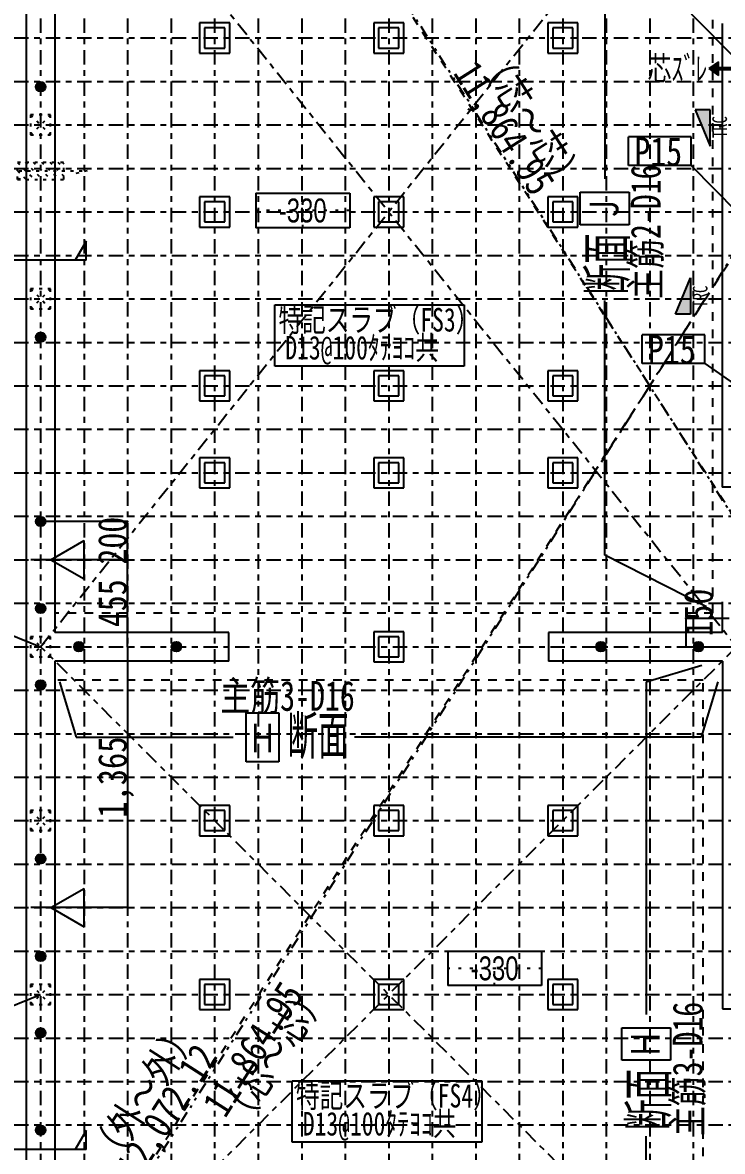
# Model space of a CAD drawing. Header units: millimetres. Extents: x 2414 to 2906, y 1861 to 2205.
# Drawn here: x 2522.6 to 2595.8, y 1960 to 2078.2 of the extents above; entities that cross this region are included whole.
import ezdxf
from ezdxf.enums import TextEntityAlignment as Align

# ---------------------------------------------------------------- set-up
doc = ezdxf.new("R2010")
doc.units = ezdxf.units.MM
for name, pattern in [('jw-line02', [1.2, 0.3, -0.6, 0.3]), ('jw-line03', [9, 0.9, -0.9, 0.9, -0.9, 0.9, -0.9, 0.9, -0.9, 0.9, -0.9]), ('jw-line05', [4.8, 1.5, -0.6, 0.6, -0.6, 1.5]), ('jw-line07', [4.8, 1.2, -0.6, 0.3, -0.6, 0.3, -0.6, 1.2]), ('jw-line09', [1.2, 0.3, -0.9]), ('jw-lineS01', [0])]:
    doc.linetypes.add(name, pattern=pattern)
for name, color, linetype in [('8-0', 7, 'Continuous'), ('8-1', 7, 'Continuous'), ('8-2', 7, 'Continuous'), ('8-3', 7, 'Continuous'), ('8-4', 7, 'Continuous'), ('8-6', 7, 'Continuous'), ('8-9', 7, 'Continuous'), ('8-A', 7, 'Continuous'), ('8-C', 7, 'Continuous'), ('8-D', 7, 'Continuous'), ('8-F', 7, 'Continuous'), ('F-4', 7, 'Continuous')]:
    doc.layers.add(name, color=color, linetype=linetype)
doc.styles.add('HGｺﾞｼｯｸM', font='', dxfattribs={"height": 0.2})
doc.styles.add('ＭＳ ゴシック', font='', dxfattribs={"height": 0.2})
doc.styles.get('HGｺﾞｼｯｸM').set_extended_font_data('HGｺﾞｼｯｸM')
doc.styles.get('ＭＳ ゴシック').set_extended_font_data('MS Gothic')

# ---------------------------------------------------------------- blocks, each defined once
blk = doc.blocks.new('120501@@SfigorgFlag@@4')
at = {"layer": '8-0', "color": 2, "linetype": 'jw-line02'}
for p, q in [((-0.02, 5.03), (0.43, 3.35)), ((-0.02, 5.03), (-0.02, -4.79)), ((-0.93, 2.48), (-0.93, -2.37)), ((-0.93, 2.48), (0.89, 2.48)), ((-0.8, 2.48), (-0.93, 1.75)), ((0.83, 2.48), (-0.93, 0.72)), ((-0.03, 2.48), (-0.93, 1.58)), ((0.89, 2.48), (0.89, -2.37)), ((0.89, 1.69), (-0.93, -0.13)), ((0.89, 0.83), (-0.93, -0.99)), ((0.89, -0.03), (-0.93, -1.85)), ((0.89, -0.89), (-0.58, -2.37)), ((0.89, -1.75), (0.28, -2.37)), ((0.89, -2.18), (0.71, -2.37)), ((-0.93, -2.37), (0.89, -2.37)), ((-0.02, -4.79), (-0.39, -3.39))]:
    blk.add_line(p, q, dxfattribs=at)

msp = doc.modelspace()

# ---------------------------------------------------------------- linework, layer by layer
at = {"layer": '8-0', "color": 7, "linetype": 'jw-line03'}
for p, q in [((2523.03, 1938.55), (2653.43, 2141.75)), ((2653.43, 1938.55), (2523.03, 2141.75))]:
    msp.add_line(p, q, dxfattribs=at)
at = {"layer": '8-0', "color": 7, "linetype": 'jw-line07'}
for p, q in [((2651.93, 1940.05), (2524.53, 2140.25)), ((2651.93, 2140.25), (2524.53, 1940.05))]:
    msp.add_line(p, q, dxfattribs=at)
at = {"layer": '8-0', "color": 7, "linetype": 'jw-line05'}
for p, q in [((2524.53, 2103.85), (2597.33, 2012.85)), ((2524.53, 2012.85), (2597.33, 2103.85)), ((2597.33, 2012.85), (2524.53, 1940.05)), ((2597.33, 1940.05), (2524.53, 2012.85))]:
    msp.add_line(p, q, dxfattribs=at)
at = {"layer": '8-0', "color": 212, "linetype": 'Continuous'}
msp.add_line((2598.81, 2029.55), (2595.81, 2029.55), dxfattribs=at)
at = {"layer": '8-0', "color": 4, "linetype": 'Continuous'}
for p, q in [((2533.63, 2025.95), (2525.03, 2025.95)), ((2533.63, 2021.95), (2533.63, 2025.95)), ((2533.63, 2021.95), (2525.03, 2021.95)), ((2533.63, 2012.85), (2533.63, 2021.95)), ((2592, 2015.85), (2592, 2012.85)), ((2533.63, 2012.85), (2533.63, 1985.55)), ((2533.63, 1985.55), (2525.03, 1985.55))]:
    msp.add_line(p, q, dxfattribs=at)
at = {"layer": '8-0', "color": 7, "linetype": 'Continuous'}
for p in [(2533.63, 2025.95), (2533.63, 2021.95), (2592, 2015.85), (2533.63, 2012.85), (2533.63, 2012.85), (2592, 2012.85), (2592, 2012.85), (2533.63, 1985.55)]:
    msp.add_point(p, dxfattribs=at)
at = {"layer": '8-2', "color": 1, "linetype": 'Continuous'}
for p, q in [((2592.56, 2079.09), (2597.33, 2074.25)), ((2592.56, 2066.19), (2586.02, 2066.19)), ((2586.02, 2063.19), (2586.02, 2066.19)), ((2592.56, 2063.19), (2592.56, 2066.19)), ((2592.56, 2063.19), (2597.33, 2058.35)), ((2587.44, 2042.47), (2587.44, 2045.47)), ((2593.98, 2045.47), (2587.44, 2045.47)), ((2593.98, 2042.47), (2593.98, 2045.47)), ((2593.98, 2042.47), (2597.33, 2040.15)), ((2519.56, 2014.85), (2524.53, 2012.85)), ((2519.56, 1974.44), (2524.53, 1976.45))]:
    msp.add_line(p, q, dxfattribs=at)
at = {"layer": '8-2', "color": 1, "linetype": 'jw-lineS01'}
for p, q in [((2592.56, 2063.19), (2586.02, 2063.19)), ((2593.98, 2042.47), (2587.44, 2042.47))]:
    msp.add_line(p, q, dxfattribs=at)
at = {"layer": '8-2', "color": 3, "linetype": 'Continuous'}
for p, q in [((2525.6, 2021.95), (2529.07, 2023.95)), ((2529.07, 2019.95), (2529.07, 2023.95)), ((2525.6, 2021.95), (2529.07, 2019.95)), ((2525.6, 1985.55), (2529.07, 1987.55)), ((2529.07, 1983.55), (2529.07, 1987.55)), ((2525.6, 1985.55), (2529.07, 1983.55))]:
    msp.add_line(p, q, dxfattribs=at)
at = {"layer": '8-2', "color": 212, "linetype": 'Continuous'}
for p, q in [((2529.07, 2021.95), (2523.5, 2021.95)), ((2529.07, 1985.55), (2523.5, 1985.55))]:
    msp.add_line(p, q, dxfattribs=at)
at = {"layer": '8-3', "color": 2, "linetype": 'jw-line02'}
for p, q in [((2525.58, 2068.5), (2523.48, 2068.5)), ((2523.48, 2068.5), (2523.48, 2066.4)), ((2523.48, 2066.4), (2525.58, 2068.5)), ((2523.48, 2068.5), (2525.58, 2066.4)), ((2525.58, 2066.4), (2525.58, 2068.5)), ((2523.48, 2066.4), (2525.58, 2066.4)), ((2525.58, 2050.3), (2523.48, 2050.3)), ((2523.48, 2050.3), (2523.48, 2048.2)), ((2523.48, 2048.2), (2525.58, 2050.3)), ((2523.48, 2050.3), (2525.58, 2048.2)), ((2525.58, 2048.2), (2525.58, 2050.3)), ((2523.48, 2048.2), (2525.58, 2048.2)), ((2525.58, 2013.9), (2523.48, 2013.9)), ((2523.48, 2013.9), (2523.48, 2011.8)), ((2523.48, 2011.8), (2525.58, 2013.9)), ((2523.48, 2013.9), (2525.58, 2011.8)), ((2525.58, 2011.8), (2525.58, 2013.9)), ((2523.48, 2011.8), (2525.58, 2011.8)), ((2525.58, 1995.7), (2523.48, 1995.7)), ((2523.48, 1995.7), (2523.48, 1993.6)), ((2523.48, 1993.6), (2525.58, 1995.7)), ((2523.48, 1995.7), (2525.58, 1993.6)), ((2525.58, 1993.6), (2525.58, 1995.7)), ((2523.48, 1993.6), (2525.58, 1993.6)), ((2525.58, 1977.5), (2523.48, 1977.5)), ((2523.48, 1977.5), (2523.48, 1975.4)), ((2523.48, 1975.4), (2525.58, 1977.5)), ((2523.48, 1977.5), (2525.58, 1975.4)), ((2525.58, 1975.4), (2525.58, 1977.5)), ((2523.48, 1975.4), (2525.58, 1975.4))]:
    msp.add_line(p, q, dxfattribs=at)
at = {"layer": '8-3', "color": 3, "linetype": 'Continuous'}
for p, q in [((2547.03, 2060.3), (2556.86, 2060.3)), ((2547.03, 2060.3), (2547.03, 2056.7)), ((2547.03, 2060.3), (2556.86, 2060.3)), ((2547.03, 2060.3), (2547.03, 2056.7)), ((2547.03, 2060.3), (2556.86, 2060.3)), ((2547.03, 2060.3), (2547.03, 2056.7)), ((2547.03, 2060.3), (2556.86, 2060.3)), ((2547.03, 2060.3), (2547.03, 2056.7)), ((2556.86, 2060.3), (2556.86, 2056.7)), ((2556.86, 2060.3), (2556.86, 2056.7)), ((2556.86, 2060.3), (2556.86, 2056.7)), ((2556.86, 2060.3), (2556.86, 2056.7)), ((2556.86, 2056.7), (2547.03, 2056.7)), ((2556.86, 2056.7), (2547.03, 2056.7)), ((2556.86, 2056.7), (2547.03, 2056.7)), ((2556.86, 2056.7), (2547.03, 2056.7)), ((2567.1, 1980.99), (2576.92, 1980.99)), ((2567.1, 1980.99), (2567.1, 1977.38)), ((2567.1, 1980.99), (2576.92, 1980.99)), ((2567.1, 1980.99), (2567.1, 1977.38)), ((2567.1, 1980.99), (2576.92, 1980.99)), ((2567.1, 1980.99), (2567.1, 1977.38)), ((2567.1, 1980.99), (2576.92, 1980.99)), ((2567.1, 1980.99), (2567.1, 1977.38)), ((2576.92, 1980.99), (2576.92, 1977.38)), ((2576.92, 1980.99), (2576.92, 1977.38)), ((2576.92, 1980.99), (2576.92, 1977.38)), ((2576.92, 1980.99), (2576.92, 1977.38)), ((2576.92, 1977.38), (2567.1, 1977.38)), ((2576.92, 1977.38), (2567.1, 1977.38)), ((2576.92, 1977.38), (2567.1, 1977.38)), ((2576.92, 1977.38), (2567.1, 1977.38))]:
    msp.add_line(p, q, dxfattribs=at)
at = {"layer": '8-3', "color": 3, "linetype": 'jw-line09'}
for p, q in [((2551.94, 2056.7), (2551.94, 2060.3)), ((2551.94, 2056.7), (2551.94, 2060.3)), ((2551.94, 2056.7), (2551.94, 2060.3)), ((2551.94, 2056.7), (2551.94, 2060.3)), ((2556.86, 2058.5), (2547.03, 2058.5)), ((2556.86, 2058.5), (2547.03, 2058.5)), ((2556.86, 2058.5), (2547.03, 2058.5)), ((2556.86, 2058.5), (2547.03, 2058.5)), ((2572.01, 1977.38), (2572.01, 1980.99)), ((2572.01, 1977.38), (2572.01, 1980.99)), ((2572.01, 1977.38), (2572.01, 1980.99)), ((2572.01, 1977.38), (2572.01, 1980.99)), ((2576.92, 1979.19), (2567.1, 1979.19)), ((2576.92, 1979.19), (2567.1, 1979.19)), ((2576.92, 1979.19), (2567.1, 1979.19)), ((2576.92, 1979.19), (2567.1, 1979.19))]:
    msp.add_line(p, q, dxfattribs=at)
at = {"layer": '8-4', "color": 212, "linetype": 'Continuous'}
for p, q in [((2523.03, 2141.75), (2523.03, 1938.55)), ((2526.03, 2102.35), (2526.03, 2014.35)), ((2595.83, 2029.55), (2595.83, 2078.05)), ((2595.83, 2014.35), (2595.83, 2017.55)), ((2544.23, 2014.35), (2526.03, 2014.35)), ((2544.23, 2011.35), (2544.23, 2014.35)), ((2595.83, 2014.35), (2577.63, 2014.35)), ((2577.63, 2014.35), (2577.63, 2011.35)), ((2544.23, 2011.35), (2526.03, 2011.35)), ((2526.03, 2011.35), (2526.03, 1943.55)), ((2595.83, 2011.35), (2577.63, 2011.35)), ((2595.83, 2011.35), (2595.83, 1974.95)), ((2595.83, 1974.95), (2598.83, 1974.95))]:
    msp.add_line(p, q, dxfattribs=at)
at = {"layer": '8-4', "color": 212, "linetype": 'jw-line03'}
for p, q in [((2594.83, 2016.35), (2594.83, 2101.35)), ((2594.83, 2016.35), (2526.03, 2016.35)), ((2593.83, 2009.35), (2526.03, 2009.35)), ((2593.83, 1941.55), (2593.83, 2009.35))]:
    msp.add_line(p, q, dxfattribs=at)
at = {"layer": '8-4', "color": 14, "linetype": 'Continuous'}
for p, q in [((2595.42, 2074.06), (2594.42, 2073.34)), ((2594.42, 2073.34), (2595.42, 2072.62)), ((2595.42, 2073.44), (2595.42, 2074.06)), ((2597.49, 2073.44), (2595.42, 2073.44)), ((2595.42, 2072.62), (2595.42, 2073.24)), ((2595.42, 2073.24), (2597.49, 2073.24))]:
    msp.add_line(p, q, dxfattribs=at)
at = {"layer": '8-4', "color": 7, "linetype": 'Continuous'}
msp.add_point((2592.04, 2012.85), dxfattribs=at)
msp.add_point((2592.04, 2012.85), dxfattribs=at)
at = {"layer": '8-4', "color": 14, "linetype": 'Continuous', "true_color": 0xaa0000}
for points in [[(2595.42, 2073.44), (2595.42, 2074.06), (2594.42, 2073.34)], [(2595.42, 2073.44), (2594.42, 2073.34), (2595.42, 2072.62)]]:
    msp.add_solid(points, dxfattribs=at)
at = {"layer": '8-6', "color": 7, "linetype": 'Continuous'}
for p, q in [((2583.52, 2088.53), (2583.52, 2061.8)), ((2583.52, 2022.42), (2583.52, 2049.08)), ((2594.17, 2017.04), (2583.52, 2022.42)), ((2593.67, 2010.88), (2587.85, 2009.14)), ((2526.5, 2009.19), (2528.24, 2003.37)), ((2587.85, 2009.14), (2587.85, 1974.36)), ((2595.37, 2009.19), (2593.62, 2003.37)), ((2528.24, 2003.37), (2544.65, 2003.37)), ((2593.62, 2003.37), (2557.37, 2003.37)), ((2587.85, 1945.9), (2587.85, 1961.64))]:
    msp.add_line(p, q, dxfattribs=at)
at = {"layer": '8-9', "color": 4, "linetype": 'jw-line05'}
for p, q in [((2524.53, 2157.79), (2524.53, 1920.18)), ((2542.73, 2157.79), (2542.73, 1920.18)), ((2560.93, 2157.79), (2560.93, 1920.18)), ((2579.13, 2157.79), (2579.13, 1920.18)), ((2501.96, 2067.45), (2716.59, 2067.45)), ((2501.96, 2049.25), (2716.59, 2049.25)), ((2501.96, 2031.05), (2716.59, 2031.05)), ((2501.96, 2012.85), (2716.59, 2012.85)), ((2592.34, 2008.3), (2716.59, 2008.3)), ((2501.96, 1994.65), (2716.59, 1994.65)), ((2501.96, 1994.65), (2716.59, 1994.65)), ((2501.96, 1976.45), (2716.59, 1976.45))]:
    msp.add_line(p, q, dxfattribs=at)
at = {"layer": '8-9', "color": 8, "linetype": 'jw-line05'}
for p, q in [((2529.08, 2157.79), (2529.08, 1920.18)), ((2533.63, 2157.79), (2533.63, 1920.18)), ((2538.18, 2157.79), (2538.18, 1920.18)), ((2547.28, 2157.79), (2547.28, 1920.18)), ((2551.83, 2157.79), (2551.83, 1920.18)), ((2556.38, 2157.79), (2556.38, 1920.18)), ((2565.48, 2157.79), (2565.48, 1920.18)), ((2570.03, 2157.79), (2570.03, 1920.18)), ((2574.58, 2157.79), (2574.58, 1920.18)), ((2583.68, 2157.79), (2583.68, 1920.18)), ((2588.23, 2157.79), (2588.23, 1920.18)), ((2592.78, 2157.79), (2592.78, 1920.18)), ((2501.96, 2076.55), (2716.59, 2076.55)), ((2501.96, 2072), (2716.59, 2072)), ((2501.96, 2062.9), (2716.59, 2062.9)), ((2501.96, 2058.35), (2716.59, 2058.35)), ((2501.96, 2053.8), (2716.59, 2053.8)), ((2501.96, 2044.7), (2716.59, 2044.7)), ((2501.96, 2040.15), (2716.59, 2040.15)), ((2501.96, 2035.6), (2716.59, 2035.6)), ((2501.96, 2026.5), (2716.59, 2026.5)), ((2501.96, 2021.95), (2716.59, 2021.95)), ((2501.96, 2017.4), (2716.59, 2017.4)), ((2501.96, 2008.3), (2716.59, 2008.3)), ((2501.96, 2003.75), (2716.59, 2003.75)), ((2501.96, 1999.2), (2716.59, 1999.2)), ((2501.96, 1990.1), (2716.59, 1990.1)), ((2501.96, 1985.55), (2716.59, 1985.55)), ((2501.96, 1981), (2716.59, 1981)), ((2501.96, 1971.9), (2716.59, 1971.9)), ((2501.96, 1967.35), (2716.59, 1967.35)), ((2501.96, 1962.8), (2716.59, 1962.8))]:
    msp.add_line(p, q, dxfattribs=at)
at = {"layer": '8-C', "color": 7, "linetype": 'Continuous'}
for p, q in [((2580.97, 2060.41), (2586.07, 2060.41)), ((2580.97, 2057.01), (2580.97, 2060.41)), ((2586.07, 2060.41), (2586.07, 2057.01)), ((2586.07, 2057.01), (2580.97, 2057.01)), ((2549.03, 2042.2), (2549.03, 2048.63)), ((2549.03, 2048.63), (2568.84, 2048.63)), ((2568.84, 2048.63), (2568.84, 2042.2)), ((2568.84, 2042.2), (2549.03, 2042.2)), ((2546.04, 2005.92), (2549.44, 2005.92)), ((2546.04, 2000.82), (2546.04, 2005.92)), ((2549.44, 2005.92), (2549.44, 2000.82)), ((2549.44, 2000.82), (2546.04, 2000.82)), ((2585.3, 1972.98), (2590.4, 1972.98)), ((2585.3, 1969.58), (2585.3, 1972.98)), ((2590.4, 1972.98), (2590.4, 1969.58)), ((2590.4, 1969.58), (2585.3, 1969.58)), ((2550.85, 1961), (2550.85, 1967.43)), ((2550.85, 1967.43), (2570.66, 1967.43)), ((2570.66, 1967.43), (2570.66, 1961)), ((2570.66, 1961), (2550.85, 1961))]:
    msp.add_line(p, q, dxfattribs=at)
at = {"layer": '8-C', "color": 3, "linetype": 'Continuous'}
for p, q in [((2529.28, 2055.29), (2528.13, 2053.29)), ((2529.28, 2053.29), (2529.28, 2055.29)), ((2529.28, 2053.29), (2519.78, 2053.29)), ((2529.28, 1962.24), (2528.13, 1960.24)), ((2529.28, 1960.24), (2529.28, 1962.24)), ((2529.28, 1960.24), (2519.78, 1960.24))]:
    msp.add_line(p, q, dxfattribs=at)
at = {"layer": '8-D', "color": 7, "linetype": 'Continuous'}
for p, q in [((2544.31, 2078.12), (2541.16, 2078.12)), ((2541.16, 2078.12), (2541.16, 2074.97)), ((2544.31, 2074.97), (2544.31, 2078.12)), ((2562.51, 2078.12), (2559.36, 2078.12)), ((2559.36, 2078.12), (2559.36, 2074.97)), ((2562.51, 2074.97), (2562.51, 2078.12)), ((2580.71, 2078.12), (2577.56, 2078.12)), ((2577.56, 2078.12), (2577.56, 2074.97)), ((2580.71, 2074.97), (2580.71, 2078.12)), ((2543.78, 2077.6), (2541.68, 2077.6)), ((2541.68, 2077.6), (2541.68, 2075.5)), ((2543.78, 2075.5), (2543.78, 2077.6)), ((2561.98, 2077.6), (2559.88, 2077.6)), ((2559.88, 2077.6), (2559.88, 2075.5)), ((2561.98, 2075.5), (2561.98, 2077.6)), ((2580.18, 2077.6), (2578.08, 2077.6)), ((2578.08, 2077.6), (2578.08, 2075.5)), ((2580.18, 2075.5), (2580.18, 2077.6)), ((2541.16, 2074.97), (2544.31, 2074.97)), ((2541.68, 2075.5), (2543.78, 2075.5)), ((2559.36, 2074.97), (2562.51, 2074.97)), ((2559.88, 2075.5), (2561.98, 2075.5)), ((2577.56, 2074.97), (2580.71, 2074.97)), ((2578.08, 2075.5), (2580.18, 2075.5)), ((2544.31, 2059.92), (2541.16, 2059.92)), ((2541.16, 2059.92), (2541.16, 2056.77)), ((2543.78, 2059.4), (2541.68, 2059.4)), ((2541.68, 2059.4), (2541.68, 2057.3)), ((2543.78, 2057.3), (2543.78, 2059.4)), ((2544.31, 2056.77), (2544.31, 2059.92)), ((2562.51, 2059.92), (2559.36, 2059.92)), ((2559.36, 2059.92), (2559.36, 2056.77)), ((2561.98, 2059.4), (2559.88, 2059.4)), ((2559.88, 2059.4), (2559.88, 2057.3)), ((2561.98, 2057.3), (2561.98, 2059.4)), ((2562.51, 2056.77), (2562.51, 2059.92)), ((2580.71, 2059.92), (2577.56, 2059.92)), ((2577.56, 2059.92), (2577.56, 2056.77)), ((2580.18, 2059.4), (2578.08, 2059.4)), ((2578.08, 2059.4), (2578.08, 2057.3)), ((2580.18, 2057.3), (2580.18, 2059.4)), ((2580.71, 2056.77), (2580.71, 2059.92)), ((2541.16, 2056.77), (2544.31, 2056.77)), ((2541.68, 2057.3), (2543.78, 2057.3)), ((2559.36, 2056.77), (2562.51, 2056.77)), ((2559.88, 2057.3), (2561.98, 2057.3)), ((2577.56, 2056.77), (2580.71, 2056.77)), ((2578.08, 2057.3), (2580.18, 2057.3)), ((2544.31, 2041.72), (2541.16, 2041.72)), ((2541.16, 2041.72), (2541.16, 2038.57)), ((2544.31, 2038.57), (2544.31, 2041.72)), ((2562.51, 2041.72), (2559.36, 2041.72)), ((2559.36, 2041.72), (2559.36, 2038.57)), ((2562.51, 2038.57), (2562.51, 2041.72)), ((2580.71, 2041.72), (2577.56, 2041.72)), ((2577.56, 2041.72), (2577.56, 2038.57)), ((2580.71, 2038.57), (2580.71, 2041.72)), ((2543.78, 2041.2), (2541.68, 2041.2)), ((2541.68, 2041.2), (2541.68, 2039.1)), ((2543.78, 2039.1), (2543.78, 2041.2)), ((2561.98, 2041.2), (2559.88, 2041.2)), ((2559.88, 2041.2), (2559.88, 2039.1)), ((2561.98, 2039.1), (2561.98, 2041.2)), ((2580.18, 2041.2), (2578.08, 2041.2)), ((2578.08, 2041.2), (2578.08, 2039.1)), ((2580.18, 2039.1), (2580.18, 2041.2)), ((2541.68, 2039.1), (2543.78, 2039.1)), ((2559.88, 2039.1), (2561.98, 2039.1)), ((2578.08, 2039.1), (2580.18, 2039.1)), ((2541.16, 2038.57), (2544.31, 2038.57)), ((2559.36, 2038.57), (2562.51, 2038.57)), ((2577.56, 2038.57), (2580.71, 2038.57)), ((2544.31, 2032.62), (2541.16, 2032.62)), ((2541.16, 2032.62), (2541.16, 2029.47)), ((2543.78, 2032.1), (2541.68, 2032.1)), ((2541.68, 2032.1), (2541.68, 2030)), ((2543.78, 2030), (2543.78, 2032.1)), ((2544.31, 2029.47), (2544.31, 2032.62)), ((2562.51, 2032.62), (2559.36, 2032.62)), ((2559.36, 2032.62), (2559.36, 2029.47)), ((2561.98, 2032.1), (2559.88, 2032.1)), ((2559.88, 2032.1), (2559.88, 2030)), ((2561.98, 2030), (2561.98, 2032.1)), ((2562.51, 2029.47), (2562.51, 2032.62)), ((2580.71, 2032.62), (2577.56, 2032.62)), ((2577.56, 2032.62), (2577.56, 2029.47)), ((2580.18, 2032.1), (2578.08, 2032.1)), ((2578.08, 2032.1), (2578.08, 2030)), ((2580.18, 2030), (2580.18, 2032.1)), ((2580.71, 2029.47), (2580.71, 2032.62)), ((2541.16, 2029.47), (2544.31, 2029.47)), ((2541.68, 2030), (2543.78, 2030)), ((2559.36, 2029.47), (2562.51, 2029.47)), ((2559.88, 2030), (2561.98, 2030)), ((2577.56, 2029.47), (2580.71, 2029.47)), ((2578.08, 2030), (2580.18, 2030)), ((2562.51, 2014.42), (2559.36, 2014.42)), ((2559.36, 2014.42), (2559.36, 2011.27)), ((2562.51, 2011.27), (2562.51, 2014.42)), ((2561.98, 2013.9), (2559.88, 2013.9)), ((2559.88, 2013.9), (2559.88, 2011.8)), ((2561.98, 2011.8), (2561.98, 2013.9)), ((2559.88, 2011.8), (2561.98, 2011.8)), ((2559.36, 2011.27), (2562.51, 2011.27)), ((2544.31, 1996.22), (2541.16, 1996.22)), ((2541.16, 1996.22), (2541.16, 1993.07)), ((2543.78, 1995.7), (2541.68, 1995.7)), ((2541.68, 1995.7), (2541.68, 1993.6)), ((2543.78, 1993.6), (2543.78, 1995.7)), ((2544.31, 1993.07), (2544.31, 1996.22)), ((2562.51, 1996.22), (2559.36, 1996.22)), ((2559.36, 1996.22), (2559.36, 1993.07)), ((2561.98, 1995.7), (2559.88, 1995.7)), ((2559.88, 1995.7), (2559.88, 1993.6)), ((2561.98, 1993.6), (2561.98, 1995.7)), ((2562.51, 1993.07), (2562.51, 1996.22)), ((2580.71, 1996.22), (2577.56, 1996.22)), ((2577.56, 1996.22), (2577.56, 1993.07)), ((2580.18, 1995.7), (2578.08, 1995.7)), ((2578.08, 1995.7), (2578.08, 1993.6)), ((2580.18, 1993.6), (2580.18, 1995.7)), ((2580.71, 1993.07), (2580.71, 1996.22)), ((2541.16, 1993.07), (2544.31, 1993.07)), ((2541.68, 1993.6), (2543.78, 1993.6)), ((2559.36, 1993.07), (2562.51, 1993.07)), ((2559.88, 1993.6), (2561.98, 1993.6)), ((2577.56, 1993.07), (2580.71, 1993.07)), ((2578.08, 1993.6), (2580.18, 1993.6)), ((2544.31, 1978.02), (2541.16, 1978.02)), ((2541.16, 1978.02), (2541.16, 1974.87)), ((2543.78, 1977.5), (2541.68, 1977.5)), ((2541.68, 1977.5), (2541.68, 1975.4)), ((2543.78, 1975.4), (2543.78, 1977.5)), ((2544.31, 1974.87), (2544.31, 1978.02)), ((2562.51, 1978.02), (2559.36, 1978.02)), ((2559.36, 1978.02), (2559.36, 1974.87)), ((2561.98, 1977.5), (2559.88, 1977.5)), ((2559.88, 1977.5), (2559.88, 1975.4)), ((2561.98, 1975.4), (2561.98, 1977.5)), ((2562.51, 1974.87), (2562.51, 1978.02)), ((2580.71, 1978.02), (2577.56, 1978.02)), ((2577.56, 1978.02), (2577.56, 1974.87)), ((2580.18, 1977.5), (2578.08, 1977.5)), ((2578.08, 1977.5), (2578.08, 1975.4)), ((2580.18, 1975.4), (2580.18, 1977.5)), ((2580.71, 1974.87), (2580.71, 1978.02)), ((2541.68, 1975.4), (2543.78, 1975.4)), ((2559.88, 1975.4), (2561.98, 1975.4)), ((2578.08, 1975.4), (2580.18, 1975.4)), ((2541.16, 1974.87), (2544.31, 1974.87)), ((2559.36, 1974.87), (2562.51, 1974.87)), ((2577.56, 1974.87), (2580.71, 1974.87))]:
    msp.add_line(p, q, dxfattribs=at)
at = {"layer": '8-F', "color": 4, "linetype": 'Continuous'}
for p, q in [((2592, 2015.85), (2596.55, 2015.85)), ((2592, 2012.85), (2596.55, 2012.85)), ((2592, 2012.85), (2596.55, 2012.85)), ((2592, 2012.85), (2596.55, 2012.85))]:
    msp.add_line(p, q, dxfattribs=at)
at = {"layer": '8-F', "color": 1, "linetype": 'Continuous', "true_color": 0xff0000}
for points in [[(2524.78, 2071.45, 0.5, 0.5, 1), (2524.28, 2071.45, 0.5, 0.5, 1)], [(2524.78, 2071.45, 0.5, 0.5, 1), (2524.28, 2071.45, 0.5, 0.5, 1)], [(2524.78, 2071.45, 0.5, 0.5, 1), (2524.28, 2071.45, 0.5, 0.5, 1)], [(2524.78, 2071.45, 0.5, 0.5, 1), (2524.28, 2071.45, 0.5, 0.5, 1)], [(2524.78, 2071.45, 0.5, 0.5, 1), (2524.28, 2071.45, 0.5, 0.5, 1)], [(2524.78, 2071.45, 0.5, 0.5, 1), (2524.28, 2071.45, 0.5, 0.5, 1)], [(2524.78, 2071.45, 0.5, 0.5, 1), (2524.28, 2071.45, 0.5, 0.5, 1)], [(2524.78, 2071.45, 0.5, 0.5, 1), (2524.28, 2071.45, 0.5, 0.5, 1)], [(2524.78, 2045.25, 0.5, 0.5, 1), (2524.28, 2045.25, 0.5, 0.5, 1)], [(2524.78, 2045.25, 0.5, 0.5, 1), (2524.28, 2045.25, 0.5, 0.5, 1)], [(2524.78, 2045.25, 0.5, 0.5, 1), (2524.28, 2045.25, 0.5, 0.5, 1)], [(2524.78, 2045.25, 0.5, 0.5, 1), (2524.28, 2045.25, 0.5, 0.5, 1)], [(2524.78, 2045.25, 0.5, 0.5, 1), (2524.28, 2045.25, 0.5, 0.5, 1)], [(2524.78, 2045.25, 0.5, 0.5, 1), (2524.28, 2045.25, 0.5, 0.5, 1)], [(2524.78, 2045.25, 0.5, 0.5, 1), (2524.28, 2045.25, 0.5, 0.5, 1)], [(2524.78, 2045.25, 0.5, 0.5, 1), (2524.28, 2045.25, 0.5, 0.5, 1)], [(2524.78, 2025.95, 0.5, 0.5, 1), (2524.28, 2025.95, 0.5, 0.5, 1)], [(2524.78, 2025.95, 0.5, 0.5, 1), (2524.28, 2025.95, 0.5, 0.5, 1)], [(2524.78, 2025.95, 0.5, 0.5, 1), (2524.28, 2025.95, 0.5, 0.5, 1)], [(2524.78, 2025.95, 0.5, 0.5, 1), (2524.28, 2025.95, 0.5, 0.5, 1)], [(2524.78, 2025.95, 0.5, 0.5, 1), (2524.28, 2025.95, 0.5, 0.5, 1)], [(2524.78, 2025.95, 0.5, 0.5, 1), (2524.28, 2025.95, 0.5, 0.5, 1)], [(2524.78, 2025.95, 0.5, 0.5, 1), (2524.28, 2025.95, 0.5, 0.5, 1)], [(2524.78, 2025.95, 0.5, 0.5, 1), (2524.28, 2025.95, 0.5, 0.5, 1)], [(2524.78, 2016.85, 0.5, 0.5, 1), (2524.28, 2016.85, 0.5, 0.5, 1)], [(2524.78, 2016.85, 0.5, 0.5, 1), (2524.28, 2016.85, 0.5, 0.5, 1)], [(2524.78, 2016.85, 0.5, 0.5, 1), (2524.28, 2016.85, 0.5, 0.5, 1)], [(2524.78, 2016.85, 0.5, 0.5, 1), (2524.28, 2016.85, 0.5, 0.5, 1)], [(2524.78, 2016.85, 0.5, 0.5, 1), (2524.28, 2016.85, 0.5, 0.5, 1)], [(2524.78, 2016.85, 0.5, 0.5, 1), (2524.28, 2016.85, 0.5, 0.5, 1)], [(2524.78, 2016.85, 0.5, 0.5, 1), (2524.28, 2016.85, 0.5, 0.5, 1)], [(2524.78, 2016.85, 0.5, 0.5, 1), (2524.28, 2016.85, 0.5, 0.5, 1)], [(2528.78, 2012.85, 0.5, 0.5, 1), (2528.28, 2012.85, 0.5, 0.5, 1)], [(2528.78, 2012.85, 0.5, 0.5, 1), (2528.28, 2012.85, 0.5, 0.5, 1)], [(2528.78, 2012.85, 0.5, 0.5, 1), (2528.28, 2012.85, 0.5, 0.5, 1)], [(2528.78, 2012.85, 0.5, 0.5, 1), (2528.28, 2012.85, 0.5, 0.5, 1)], [(2528.78, 2012.85, 0.5, 0.5, 1), (2528.28, 2012.85, 0.5, 0.5, 1)], [(2528.78, 2012.85, 0.5, 0.5, 1), (2528.28, 2012.85, 0.5, 0.5, 1)], [(2528.78, 2012.85, 0.5, 0.5, 1), (2528.28, 2012.85, 0.5, 0.5, 1)], [(2528.78, 2012.85, 0.5, 0.5, 1), (2528.28, 2012.85, 0.5, 0.5, 1)], [(2538.98, 2012.85, 0.5, 0.5, 1), (2538.48, 2012.85, 0.5, 0.5, 1)], [(2538.98, 2012.85, 0.5, 0.5, 1), (2538.48, 2012.85, 0.5, 0.5, 1)], [(2538.98, 2012.85, 0.5, 0.5, 1), (2538.48, 2012.85, 0.5, 0.5, 1)], [(2538.98, 2012.85, 0.5, 0.5, 1), (2538.48, 2012.85, 0.5, 0.5, 1)], [(2538.98, 2012.85, 0.5, 0.5, 1), (2538.48, 2012.85, 0.5, 0.5, 1)], [(2538.98, 2012.85, 0.5, 0.5, 1), (2538.48, 2012.85, 0.5, 0.5, 1)], [(2538.98, 2012.85, 0.5, 0.5, 1), (2538.48, 2012.85, 0.5, 0.5, 1)], [(2538.98, 2012.85, 0.5, 0.5, 1), (2538.48, 2012.85, 0.5, 0.5, 1)], [(2583.38, 2012.85, 0.5, 0.5, 1), (2582.88, 2012.85, 0.5, 0.5, 1)], [(2583.38, 2012.85, 0.5, 0.5, 1), (2582.88, 2012.85, 0.5, 0.5, 1)], [(2583.38, 2012.85, 0.5, 0.5, 1), (2582.88, 2012.85, 0.5, 0.5, 1)], [(2583.38, 2012.85, 0.5, 0.5, 1), (2582.88, 2012.85, 0.5, 0.5, 1)], [(2583.38, 2012.85, 0.5, 0.5, 1), (2582.88, 2012.85, 0.5, 0.5, 1)], [(2583.38, 2012.85, 0.5, 0.5, 1), (2582.88, 2012.85, 0.5, 0.5, 1)], [(2583.38, 2012.85, 0.5, 0.5, 1), (2582.88, 2012.85, 0.5, 0.5, 1)], [(2583.38, 2012.85, 0.5, 0.5, 1), (2582.88, 2012.85, 0.5, 0.5, 1)], [(2593.58, 2012.85, 0.5, 0.5, 1), (2593.08, 2012.85, 0.5, 0.5, 1)], [(2593.58, 2012.85, 0.5, 0.5, 1), (2593.08, 2012.85, 0.5, 0.5, 1)], [(2593.58, 2012.85, 0.5, 0.5, 1), (2593.08, 2012.85, 0.5, 0.5, 1)], [(2593.58, 2012.85, 0.5, 0.5, 1), (2593.08, 2012.85, 0.5, 0.5, 1)], [(2593.58, 2012.85, 0.5, 0.5, 1), (2593.08, 2012.85, 0.5, 0.5, 1)], [(2593.58, 2012.85, 0.5, 0.5, 1), (2593.08, 2012.85, 0.5, 0.5, 1)], [(2593.58, 2012.85, 0.5, 0.5, 1), (2593.08, 2012.85, 0.5, 0.5, 1)], [(2593.58, 2012.85, 0.5, 0.5, 1), (2593.08, 2012.85, 0.5, 0.5, 1)], [(2524.78, 2008.85, 0.5, 0.5, 1), (2524.28, 2008.85, 0.5, 0.5, 1)], [(2524.78, 2008.85, 0.5, 0.5, 1), (2524.28, 2008.85, 0.5, 0.5, 1)], [(2524.78, 2008.85, 0.5, 0.5, 1), (2524.28, 2008.85, 0.5, 0.5, 1)], [(2524.78, 2008.85, 0.5, 0.5, 1), (2524.28, 2008.85, 0.5, 0.5, 1)], [(2524.78, 2008.85, 0.5, 0.5, 1), (2524.28, 2008.85, 0.5, 0.5, 1)], [(2524.78, 2008.85, 0.5, 0.5, 1), (2524.28, 2008.85, 0.5, 0.5, 1)], [(2524.78, 2008.85, 0.5, 0.5, 1), (2524.28, 2008.85, 0.5, 0.5, 1)], [(2524.78, 2008.85, 0.5, 0.5, 1), (2524.28, 2008.85, 0.5, 0.5, 1)], [(2524.78, 1990.65, 0.5, 0.5, 1), (2524.28, 1990.65, 0.5, 0.5, 1)], [(2524.78, 1990.65, 0.5, 0.5, 1), (2524.28, 1990.65, 0.5, 0.5, 1)], [(2524.78, 1990.65, 0.5, 0.5, 1), (2524.28, 1990.65, 0.5, 0.5, 1)], [(2524.78, 1990.65, 0.5, 0.5, 1), (2524.28, 1990.65, 0.5, 0.5, 1)], [(2524.78, 1990.65, 0.5, 0.5, 1), (2524.28, 1990.65, 0.5, 0.5, 1)], [(2524.78, 1990.65, 0.5, 0.5, 1), (2524.28, 1990.65, 0.5, 0.5, 1)], [(2524.78, 1990.65, 0.5, 0.5, 1), (2524.28, 1990.65, 0.5, 0.5, 1)], [(2524.78, 1990.65, 0.5, 0.5, 1), (2524.28, 1990.65, 0.5, 0.5, 1)], [(2524.78, 1980.45, 0.5, 0.5, 1), (2524.28, 1980.45, 0.5, 0.5, 1)], [(2524.78, 1980.45, 0.5, 0.5, 1), (2524.28, 1980.45, 0.5, 0.5, 1)], [(2524.78, 1980.45, 0.5, 0.5, 1), (2524.28, 1980.45, 0.5, 0.5, 1)], [(2524.78, 1980.45, 0.5, 0.5, 1), (2524.28, 1980.45, 0.5, 0.5, 1)], [(2524.78, 1980.45, 0.5, 0.5, 1), (2524.28, 1980.45, 0.5, 0.5, 1)], [(2524.78, 1980.45, 0.5, 0.5, 1), (2524.28, 1980.45, 0.5, 0.5, 1)], [(2524.78, 1980.45, 0.5, 0.5, 1), (2524.28, 1980.45, 0.5, 0.5, 1)], [(2524.78, 1980.45, 0.5, 0.5, 1), (2524.28, 1980.45, 0.5, 0.5, 1)], [(2524.78, 1972.45, 0.5, 0.5, 1), (2524.28, 1972.45, 0.5, 0.5, 1)], [(2524.78, 1972.45, 0.5, 0.5, 1), (2524.28, 1972.45, 0.5, 0.5, 1)], [(2524.78, 1972.45, 0.5, 0.5, 1), (2524.28, 1972.45, 0.5, 0.5, 1)], [(2524.78, 1972.45, 0.5, 0.5, 1), (2524.28, 1972.45, 0.5, 0.5, 1)], [(2524.78, 1972.45, 0.5, 0.5, 1), (2524.28, 1972.45, 0.5, 0.5, 1)], [(2524.78, 1972.45, 0.5, 0.5, 1), (2524.28, 1972.45, 0.5, 0.5, 1)], [(2524.78, 1972.45, 0.5, 0.5, 1), (2524.28, 1972.45, 0.5, 0.5, 1)], [(2524.78, 1972.45, 0.5, 0.5, 1), (2524.28, 1972.45, 0.5, 0.5, 1)], [(2524.78, 1962.25, 0.5, 0.5, 1), (2524.28, 1962.25, 0.5, 0.5, 1)], [(2524.78, 1962.25, 0.5, 0.5, 1), (2524.28, 1962.25, 0.5, 0.5, 1)], [(2524.78, 1962.25, 0.5, 0.5, 1), (2524.28, 1962.25, 0.5, 0.5, 1)], [(2524.78, 1962.25, 0.5, 0.5, 1), (2524.28, 1962.25, 0.5, 0.5, 1)], [(2524.78, 1962.25, 0.5, 0.5, 1), (2524.28, 1962.25, 0.5, 0.5, 1)], [(2524.78, 1962.25, 0.5, 0.5, 1), (2524.28, 1962.25, 0.5, 0.5, 1)], [(2524.78, 1962.25, 0.5, 0.5, 1), (2524.28, 1962.25, 0.5, 0.5, 1)], [(2524.78, 1962.25, 0.5, 0.5, 1), (2524.28, 1962.25, 0.5, 0.5, 1)]]:
    msp.add_lwpolyline(points, format="xyseb", close=True, dxfattribs=at)
at = {"layer": '8-F', "color": 14, "linetype": 'Continuous'}
for centre in [(2524.53, 2071.45), (2524.53, 2071.45), (2524.53, 2071.45), (2524.53, 2071.45), (2524.53, 2071.45), (2524.53, 2071.45), (2524.53, 2071.45), (2524.53, 2071.45), (2524.53, 2045.25), (2524.53, 2045.25), (2524.53, 2045.25), (2524.53, 2045.25), (2524.53, 2045.25), (2524.53, 2045.25), (2524.53, 2045.25), (2524.53, 2045.25), (2524.53, 2025.95), (2524.53, 2025.95), (2524.53, 2025.95), (2524.53, 2025.95), (2524.53, 2025.95), (2524.53, 2025.95), (2524.53, 2025.95), (2524.53, 2025.95), (2524.53, 2016.85), (2524.53, 2016.85), (2524.53, 2016.85), (2524.53, 2016.85), (2524.53, 2016.85), (2524.53, 2016.85), (2524.53, 2016.85), (2524.53, 2016.85), (2528.53, 2012.85), (2528.53, 2012.85), (2528.53, 2012.85), (2528.53, 2012.85), (2528.53, 2012.85), (2528.53, 2012.85), (2528.53, 2012.85), (2528.53, 2012.85), (2538.73, 2012.85), (2538.73, 2012.85), (2538.73, 2012.85), (2538.73, 2012.85), (2538.73, 2012.85), (2538.73, 2012.85), (2538.73, 2012.85), (2538.73, 2012.85), (2583.13, 2012.85), (2583.13, 2012.85), (2583.13, 2012.85), (2583.13, 2012.85), (2583.13, 2012.85), (2583.13, 2012.85), (2583.13, 2012.85), (2583.13, 2012.85), (2593.33, 2012.85), (2593.33, 2012.85), (2593.33, 2012.85), (2593.33, 2012.85), (2593.33, 2012.85), (2593.33, 2012.85), (2593.33, 2012.85), (2593.33, 2012.85), (2524.53, 2008.85), (2524.53, 2008.85), (2524.53, 2008.85), (2524.53, 2008.85), (2524.53, 2008.85), (2524.53, 2008.85), (2524.53, 2008.85), (2524.53, 2008.85), (2524.53, 1990.65), (2524.53, 1990.65), (2524.53, 1990.65), (2524.53, 1990.65), (2524.53, 1990.65), (2524.53, 1990.65), (2524.53, 1990.65), (2524.53, 1990.65), (2524.53, 1980.45), (2524.53, 1980.45), (2524.53, 1980.45), (2524.53, 1980.45), (2524.53, 1980.45), (2524.53, 1980.45), (2524.53, 1980.45), (2524.53, 1980.45), (2524.53, 1972.45), (2524.53, 1972.45), (2524.53, 1972.45), (2524.53, 1972.45), (2524.53, 1972.45), (2524.53, 1972.45), (2524.53, 1972.45), (2524.53, 1972.45), (2524.53, 1962.25), (2524.53, 1962.25), (2524.53, 1962.25), (2524.53, 1962.25), (2524.53, 1962.25), (2524.53, 1962.25), (2524.53, 1962.25), (2524.53, 1962.25)]:
    msp.add_circle(centre, 0.5, dxfattribs=at)
at = {"layer": 'F-4', "color": 7, "linetype": 'Continuous'}
for p, q in [((2594.55, 2069.04), (2592.98, 2069.04)), ((2592.98, 2069.04), (2594.55, 2065.24)), ((2594.55, 2069.04), (2592.98, 2069.04)), ((2592.98, 2069.04), (2594.55, 2065.24)), ((2594.55, 2065.24), (2594.55, 2069.04)), ((2594.55, 2065.24), (2594.55, 2069.04)), ((2590.93, 2047.65), (2592.51, 2051.46)), ((2590.93, 2047.65), (2592.51, 2051.46)), ((2592.51, 2051.46), (2592.51, 2047.65)), ((2592.51, 2051.46), (2592.51, 2047.65)), ((2592.51, 2047.65), (2590.93, 2047.65)), ((2592.51, 2047.65), (2590.93, 2047.65))]:
    msp.add_line(p, q, dxfattribs=at)
at = {"layer": 'F-4', "color": 18, "linetype": 'Continuous', "true_color": 0x000000}
for points in [[(2594.55, 2069.04), (2592.98, 2069.04), (2594.55, 2065.24)], [(2594.55, 2069.04), (2592.98, 2069.04), (2594.55, 2065.24)], [(2592.51, 2047.65), (2590.93, 2047.65), (2592.51, 2051.46)], [(2592.51, 2047.65), (2590.93, 2047.65), (2592.51, 2051.46)]]:
    msp.add_solid(points, dxfattribs=at)
at = {"layer": 'F-4', "color": 4, "linetype": 'Continuous', "true_color": 0x00ffff}
for points in [[(2594.55, 2069.04), (2592.98, 2069.04), (2594.55, 2065.24)], [(2594.55, 2069.04), (2592.98, 2069.04), (2594.55, 2065.24)], [(2592.51, 2047.65), (2590.93, 2047.65), (2592.51, 2051.46)], [(2592.51, 2047.65), (2590.93, 2047.65), (2592.51, 2051.46)]]:
    msp.add_solid(points, dxfattribs=at)

# ---------------------------------------------------------------- block references
at = {"layer": '8-0', "color": 7, "linetype": 'Continuous', "rotation": 90}
msp.add_blockref('120501@@SfigorgFlag@@4', (2524.59, 2062.68), dxfattribs=at)

# ---------------------------------------------------------------- texts
at = {"layer": '8-0', "color": 7, "linetype": 'Continuous', "style": 'ＭＳ ゴシック'}
for s, rotation, width, p, p2 in [('11,864.95', 302.4712, 0.883191, (2567.61, 2072.89), (2575.93, 2059.81)), ('（芯～芯）', 302.4712, 0.871795, (2570, 2074.25), (2579.13, 2059.9)), ('150', 90, 0.854701, (2594.82, 2013.92), (2594.82, 2018.92)), ('11,864.95', 57.5288, 0.883191, (2543.83, 1963.41), (2552.16, 1976.48)), ('（芯～芯）', 57.5288, 0.871795, (2545.58, 1962.12), (2554.71, 1976.46)), ('（外～外）', 57.3104, 0.871795, (2531.99, 1958.17), (2541.17, 1972.48)), ('12,072.12', 57.3104, 0.883191, (2534.74, 1956.92), (2543.12, 1969.96))]:
    msp.add_text(s, height=3, rotation=rotation, dxfattribs=dict(at, width=width)).set_placement(p, p2, align=Align.FIT)
at = {"layer": '8-0', "color": 7, "linetype": 'jw-line02', "style": 'ＭＳ ゴシック'}
for s, width, p, p2 in [('200', 0.854701, (2533.53, 2021.45), (2533.53, 2026.45)), ('455', 0.854701, (2533.53, 2014.9), (2533.53, 2019.9)), ('1,365', 0.871795, (2533.53, 1994.95), (2533.53, 2003.45))]:
    msp.add_text(s, height=3, rotation=90, dxfattribs=dict(at, width=width)).set_placement(p, p2, align=Align.FIT)
at = {"layer": '8-1', "color": 4, "linetype": 'Continuous', "style": 'ＭＳ ゴシック', "width": 0.769231}
for s, p, p2 in [('主筋2-D16', (2589.37, 2049.25), (2589.37, 2063.31)), ('主筋3-D16', (2593.75, 1961.63), (2593.75, 1975.69))]:
    msp.add_text(s, height=3.125, rotation=90, dxfattribs=at).set_placement(p, p2, align=Align.FIT)
msp.add_text('主筋3-D16', height=3.125, dxfattribs=at).set_placement((2543.32, 2006.14), (2557.38, 2006.14), align=Align.FIT)
at = {"layer": '8-2', "color": 1, "linetype": 'Continuous', "style": 'ＭＳ ゴシック', "width": 0.854701}
for p, p2 in [((2586.62, 2063.17), (2591.62, 2063.17)), ((2588.04, 2042.45), (2593.04, 2042.45))]:
    msp.add_text('P15', height=3, dxfattribs=at).set_placement(p, p2, align=Align.FIT)
at = {"layer": '8-3', "color": 7, "linetype": 'jw-line05', "style": 'HGｺﾞｼｯｸM', "width": 0.506024}
for p, p2 in [((2549.44, 2057.25), (2554.44, 2057.25)), ((2569.51, 1977.94), (2574.51, 1977.94))]:
    msp.add_text('-330', height=2.5, dxfattribs=at).set_placement(p, p2, align=Align.FIT)
at = {"layer": '8-4', "color": 4, "linetype": 'Continuous', "style": 'ＭＳ ゴシック', "width": 0.769231}
msp.add_text('芯ｽﾞﾚ', height=2.5, dxfattribs=at).set_placement((2588, 2072.1), (2594.25, 2072.1), align=Align.FIT)
at = {"layer": '8-A', "color": 7, "linetype": 'Continuous', "style": 'ＭＳ ゴシック', "width": 0.615385}
for p, p2 in [((2585.72, 2049.71), (2585.72, 2056.11)), ((2590.05, 1962.27), (2590.05, 1968.67))]:
    msp.add_text('断面', height=4, rotation=90, dxfattribs=at).set_placement(p, p2, align=Align.FIT)
msp.add_text('断面', height=4, dxfattribs=at).set_placement((2550.34, 2001.57), (2556.74, 2001.57), align=Align.FIT)
at = {"layer": '8-C', "color": 3, "linetype": 'Continuous', "style": 'ＭＳ ゴシック', "width": 0.769231}
for s, p, p2 in [('Ｊ', (2584.95, 2057.21), (2584.95, 2060.21)), ('Ｈ', (2589.28, 1969.77), (2589.28, 1972.77))]:
    msp.add_text(s, height=3, rotation=90, dxfattribs=at).set_placement(p, p2, align=Align.FIT)
for s, height, p, p2 in [('特記スラブ（FS3）', 2.47, (2549.41, 2045.83), (2570.41, 2045.83)), ('D13@100ﾀﾃﾖｺ共', 2.47, (2550.12, 2042.91), (2566.18, 2042.91)), ('Ｈ', 3, (2546.24, 2001.8), (2549.24, 2001.8)), ('特記スラブ（FS4）', 2.47, (2551.24, 1964.63), (2572.23, 1964.63)), ('D13@100ﾀﾃﾖｺ共', 2.47, (2551.95, 1961.7), (2568, 1961.7))]:
    msp.add_text(s, height=height, dxfattribs=at).set_placement(p, p2, align=Align.FIT)
at = {"layer": 'F-4', "color": 7, "linetype": 'Continuous', "style": 'ＭＳ ゴシック', "width": 0.769231}
for p, p2 in [((2596.31, 2066.07), (2596.31, 2068.37)), ((2594.27, 2048.33), (2594.27, 2050.63))]:
    msp.add_text('TRC', height=1.532, rotation=90, dxfattribs=at).set_placement(p, p2, align=Align.FIT)

doc.saveas('drawing.dxf')
